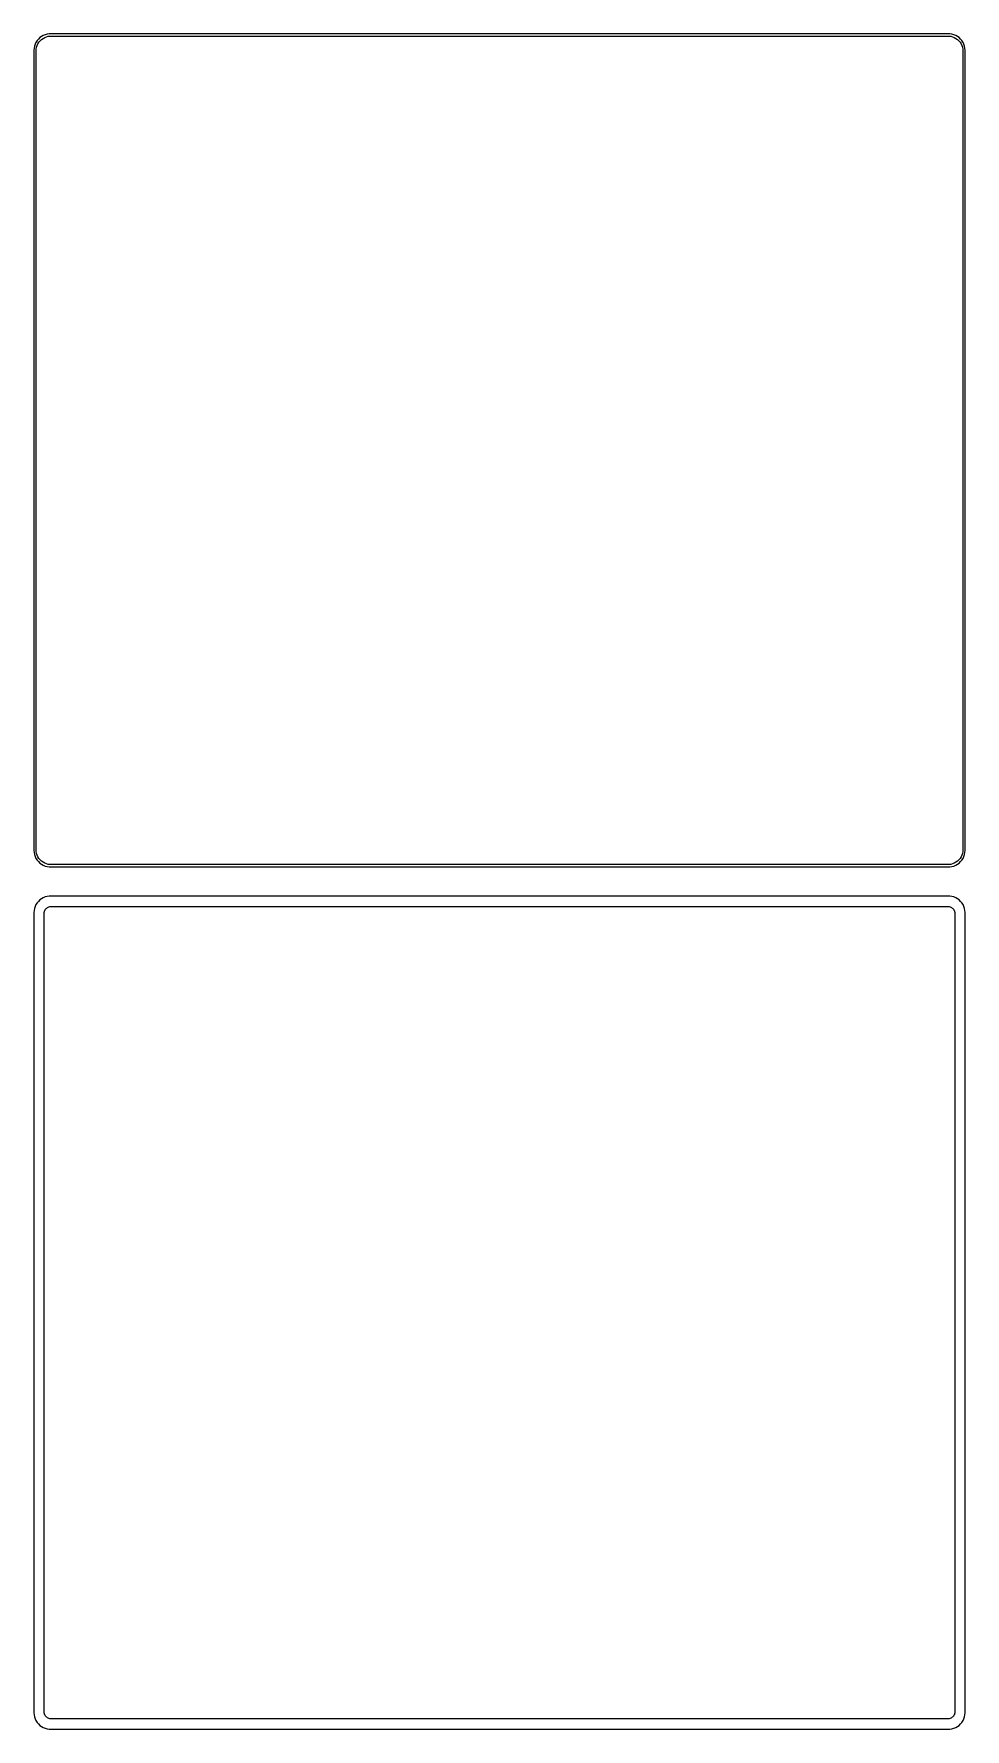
# Model space of a CAD drawing. Header units: metres. Extents: x -142 to 142, y 401 to 919.
import ezdxf

# ---------------------------------------------------------------- set-up
doc = ezdxf.new("R2010")
doc.units = ezdxf.units.M

msp = doc.modelspace()

# ---------------------------------------------------------------- linework, layer by layer
for p, q in [((-140.179, 918.722), (-140.687, 918.353)), ((-139.629, 919.024), (-140.179, 918.722)), ((-139.045, 919.255), (-139.629, 919.024)), ((-139.199, 918.393), (-138.665, 918.604)), ((-138.437, 919.411), (-139.045, 919.255)), ((-138.665, 918.604), (-138.108, 918.747)), ((-137.814, 919.49), (-138.437, 919.411)), ((-138.108, 918.747), (-137.537, 918.819)), ((137.814, 919.49), (-137.814, 919.49)), ((-137.537, 918.819), (137.537, 918.819)), ((137.537, 918.819), (138.108, 918.747)), ((138.437, 919.411), (137.814, 919.49)), ((138.108, 918.747), (138.665, 918.604)), ((139.045, 919.255), (138.437, 919.411)), ((138.665, 918.604), (139.199, 918.393)), ((139.629, 919.024), (139.045, 919.255)), ((140.179, 918.722), (139.629, 919.024)), ((140.687, 918.353), (140.179, 918.722)), ((-142.461, 915.127), (-142.5, 914.5)), ((-142.5, 914.5), (-142.5, 669.5)), ((-142.343, 915.743), (-142.461, 915.127)), ((-142.149, 916.341), (-142.343, 915.743)), ((-141.882, 916.909), (-142.149, 916.341)), ((-141.545, 917.439), (-141.882, 916.909)), ((-141.828, 914.25), (-141.792, 914.824)), ((-141.828, 669.75), (-141.828, 914.25)), ((-141.792, 914.824), (-141.685, 915.389)), ((-141.685, 915.389), (-141.507, 915.935)), ((-141.145, 917.923), (-141.545, 917.439)), ((-141.507, 915.935), (-141.262, 916.456)), ((-141.262, 916.456), (-140.954, 916.941)), ((-140.687, 918.353), (-141.145, 917.923)), ((-140.954, 916.941), (-140.588, 917.384)), ((-140.588, 917.384), (-140.168, 917.778)), ((-140.168, 917.778), (-139.703, 918.116)), ((-139.703, 918.116), (-139.199, 918.393)), ((139.199, 918.393), (139.703, 918.116)), ((139.703, 918.116), (140.168, 917.778)), ((140.168, 917.778), (140.588, 917.384)), ((140.588, 917.384), (140.954, 916.941)), ((141.145, 917.923), (140.687, 918.353)), ((140.954, 916.941), (141.262, 916.456)), ((141.545, 917.439), (141.145, 917.923)), ((141.262, 916.456), (141.507, 915.935)), ((141.507, 915.935), (141.685, 915.389)), ((141.882, 916.909), (141.545, 917.439)), ((141.685, 915.389), (141.792, 914.824)), ((141.792, 914.824), (141.828, 914.25)), ((141.828, 914.25), (141.828, 669.75)), ((142.149, 916.341), (141.882, 916.909)), ((142.343, 915.743), (142.149, 916.341)), ((142.461, 915.127), (142.343, 915.743)), ((142.5, 914.5), (142.461, 915.127)), ((142.5, 669.5), (142.5, 914.5)), ((-142.5, 669.5), (-142.461, 668.873)), ((-141.792, 669.176), (-141.828, 669.75)), ((141.828, 669.75), (141.792, 669.176)), ((142.461, 668.873), (142.5, 669.5)), ((-142.461, 668.873), (-142.343, 668.257)), ((-142.343, 668.257), (-142.149, 667.659)), ((-142.149, 667.659), (-141.882, 667.091)), ((-141.882, 667.091), (-141.545, 666.561)), ((-141.685, 668.611), (-141.792, 669.176)), ((-141.507, 668.065), (-141.685, 668.611)), ((-141.545, 666.561), (-141.145, 666.077)), ((-141.262, 667.544), (-141.507, 668.065)), ((-140.954, 667.059), (-141.262, 667.544)), ((-141.145, 666.077), (-140.687, 665.647)), ((-140.588, 666.616), (-140.954, 667.059)), ((-140.687, 665.647), (-140.179, 665.278)), ((-140.168, 666.222), (-140.588, 666.616)), ((-140.179, 665.278), (-139.629, 664.976)), ((-139.703, 665.884), (-140.168, 666.222)), ((-139.199, 665.607), (-139.703, 665.884)), ((-139.629, 664.976), (-139.045, 664.745)), ((-138.665, 665.396), (-139.199, 665.607)), ((-139.045, 664.745), (-138.437, 664.589)), ((-138.108, 665.253), (-138.665, 665.396)), ((-138.437, 664.589), (-137.814, 664.51)), ((-137.537, 665.181), (-138.108, 665.253)), ((-137.814, 664.51), (137.814, 664.51)), ((137.537, 665.181), (-137.537, 665.181)), ((138.108, 665.253), (137.537, 665.181)), ((137.814, 664.51), (138.437, 664.589)), ((138.665, 665.396), (138.108, 665.253)), ((138.437, 664.589), (139.045, 664.745)), ((139.199, 665.607), (138.665, 665.396)), ((139.045, 664.745), (139.629, 664.976)), ((139.703, 665.884), (139.199, 665.607)), ((139.629, 664.976), (140.179, 665.278)), ((140.168, 666.222), (139.703, 665.884)), ((140.588, 666.616), (140.168, 666.222)), ((140.179, 665.278), (140.687, 665.647)), ((140.954, 667.059), (140.588, 666.616)), ((140.687, 665.647), (141.145, 666.077)), ((141.262, 667.544), (140.954, 667.059)), ((141.145, 666.077), (141.545, 666.561)), ((141.507, 668.065), (141.262, 667.544)), ((141.685, 668.611), (141.507, 668.065)), ((141.545, 666.561), (141.882, 667.091)), ((141.792, 669.176), (141.685, 668.611)), ((141.882, 667.091), (142.149, 667.659)), ((142.149, 667.659), (142.343, 668.257)), ((142.343, 668.257), (142.461, 668.873)), ((-141.145, 653.923), (-141.545, 653.439)), ((-140.687, 654.353), (-141.145, 653.923)), ((-140.179, 654.722), (-140.687, 654.353)), ((-139.629, 655.024), (-140.179, 654.722)), ((-139.045, 655.255), (-139.629, 655.024)), ((-138.437, 655.411), (-139.045, 655.255)), ((-137.814, 655.49), (-138.437, 655.411)), ((137.814, 655.49), (-137.814, 655.49)), ((138.437, 655.411), (137.814, 655.49)), ((139.045, 655.255), (138.437, 655.411)), ((139.629, 655.024), (139.045, 655.255)), ((140.179, 654.722), (139.629, 655.024)), ((140.687, 654.353), (140.179, 654.722)), ((141.145, 653.923), (140.687, 654.353)), ((141.545, 653.439), (141.145, 653.923)), ((-142.461, 651.127), (-142.5, 650.5)), ((-142.5, 650.5), (-142.5, 405.5)), ((-142.343, 651.743), (-142.461, 651.127)), ((-142.149, 652.341), (-142.343, 651.743)), ((-141.882, 652.909), (-142.149, 652.341)), ((-141.545, 653.439), (-141.882, 652.909)), ((-139.36, 650.25), (-139.343, 650.514)), ((-139.36, 405.75), (-139.36, 650.25)), ((-139.343, 650.514), (-139.293, 650.775)), ((-139.293, 650.775), (-139.211, 651.027)), ((-139.211, 651.027), (-139.099, 651.266)), ((-139.099, 651.266), (-138.957, 651.49)), ((-138.957, 651.49), (-138.788, 651.694)), ((-138.788, 651.694), (-138.595, 651.876)), ((-138.595, 651.876), (-138.38, 652.031)), ((-138.38, 652.031), (-138.148, 652.159)), ((-138.148, 652.159), (-137.902, 652.256)), ((-137.902, 652.256), (-137.645, 652.322)), ((-137.645, 652.322), (-137.382, 652.355)), ((-137.382, 652.355), (137.382, 652.355)), ((137.382, 652.355), (137.645, 652.322)), ((137.645, 652.322), (137.902, 652.256)), ((137.902, 652.256), (138.148, 652.159)), ((138.148, 652.159), (138.38, 652.031)), ((138.38, 652.031), (138.595, 651.876)), ((138.595, 651.876), (138.788, 651.694)), ((138.788, 651.694), (138.957, 651.49)), ((138.957, 651.49), (139.099, 651.266)), ((139.099, 651.266), (139.211, 651.027)), ((139.211, 651.027), (139.293, 650.775)), ((139.293, 650.775), (139.343, 650.514)), ((139.343, 650.514), (139.36, 650.25)), ((139.36, 650.25), (139.36, 405.75)), ((141.882, 652.909), (141.545, 653.439)), ((142.149, 652.341), (141.882, 652.909)), ((142.343, 651.743), (142.149, 652.341)), ((142.461, 651.127), (142.343, 651.743)), ((142.5, 650.5), (142.461, 651.127)), ((142.5, 405.5), (142.5, 650.5)), ((-142.5, 405.5), (-142.461, 404.873)), ((-142.461, 404.873), (-142.343, 404.257)), ((-139.343, 405.486), (-139.36, 405.75)), ((-139.293, 405.225), (-139.343, 405.486)), ((-139.211, 404.973), (-139.293, 405.225)), ((-139.099, 404.734), (-139.211, 404.973)), ((139.211, 404.973), (139.099, 404.734)), ((139.293, 405.225), (139.211, 404.973)), ((139.343, 405.486), (139.293, 405.225)), ((139.36, 405.75), (139.343, 405.486)), ((142.343, 404.257), (142.461, 404.873)), ((142.461, 404.873), (142.5, 405.5)), ((-142.343, 404.257), (-142.149, 403.659)), ((-142.149, 403.659), (-141.882, 403.091)), ((-141.882, 403.091), (-141.545, 402.561)), ((-141.545, 402.561), (-141.145, 402.077)), ((-141.145, 402.077), (-140.687, 401.647)), ((-140.687, 401.647), (-140.179, 401.278)), ((-140.179, 401.278), (-139.629, 400.976)), ((-139.629, 400.976), (-139.045, 400.745)), ((-138.957, 404.51), (-139.099, 404.734)), ((-139.045, 400.745), (-138.437, 400.589)), ((-138.788, 404.306), (-138.957, 404.51)), ((-138.595, 404.124), (-138.788, 404.306)), ((-138.38, 403.969), (-138.595, 404.124)), ((-138.437, 400.589), (-137.814, 400.51)), ((-138.148, 403.841), (-138.38, 403.969)), ((-137.902, 403.744), (-138.148, 403.841)), ((-137.645, 403.678), (-137.902, 403.744)), ((-137.814, 400.51), (137.814, 400.51)), ((-137.382, 403.645), (-137.645, 403.678)), ((137.382, 403.645), (-137.382, 403.645)), ((137.645, 403.678), (137.382, 403.645)), ((137.902, 403.744), (137.645, 403.678)), ((137.814, 400.51), (138.437, 400.589)), ((138.148, 403.841), (137.902, 403.744)), ((138.38, 403.969), (138.148, 403.841)), ((138.595, 404.124), (138.38, 403.969)), ((138.437, 400.589), (139.045, 400.745)), ((138.788, 404.306), (138.595, 404.124)), ((138.957, 404.51), (138.788, 404.306)), ((139.099, 404.734), (138.957, 404.51)), ((139.045, 400.745), (139.629, 400.976)), ((139.629, 400.976), (140.179, 401.278)), ((140.179, 401.278), (140.687, 401.647)), ((140.687, 401.647), (141.145, 402.077)), ((141.145, 402.077), (141.545, 402.561)), ((141.545, 402.561), (141.882, 403.091)), ((141.882, 403.091), (142.149, 403.659)), ((142.149, 403.659), (142.343, 404.257))]:
    msp.add_line(p, q)

doc.saveas('drawing.dxf')
